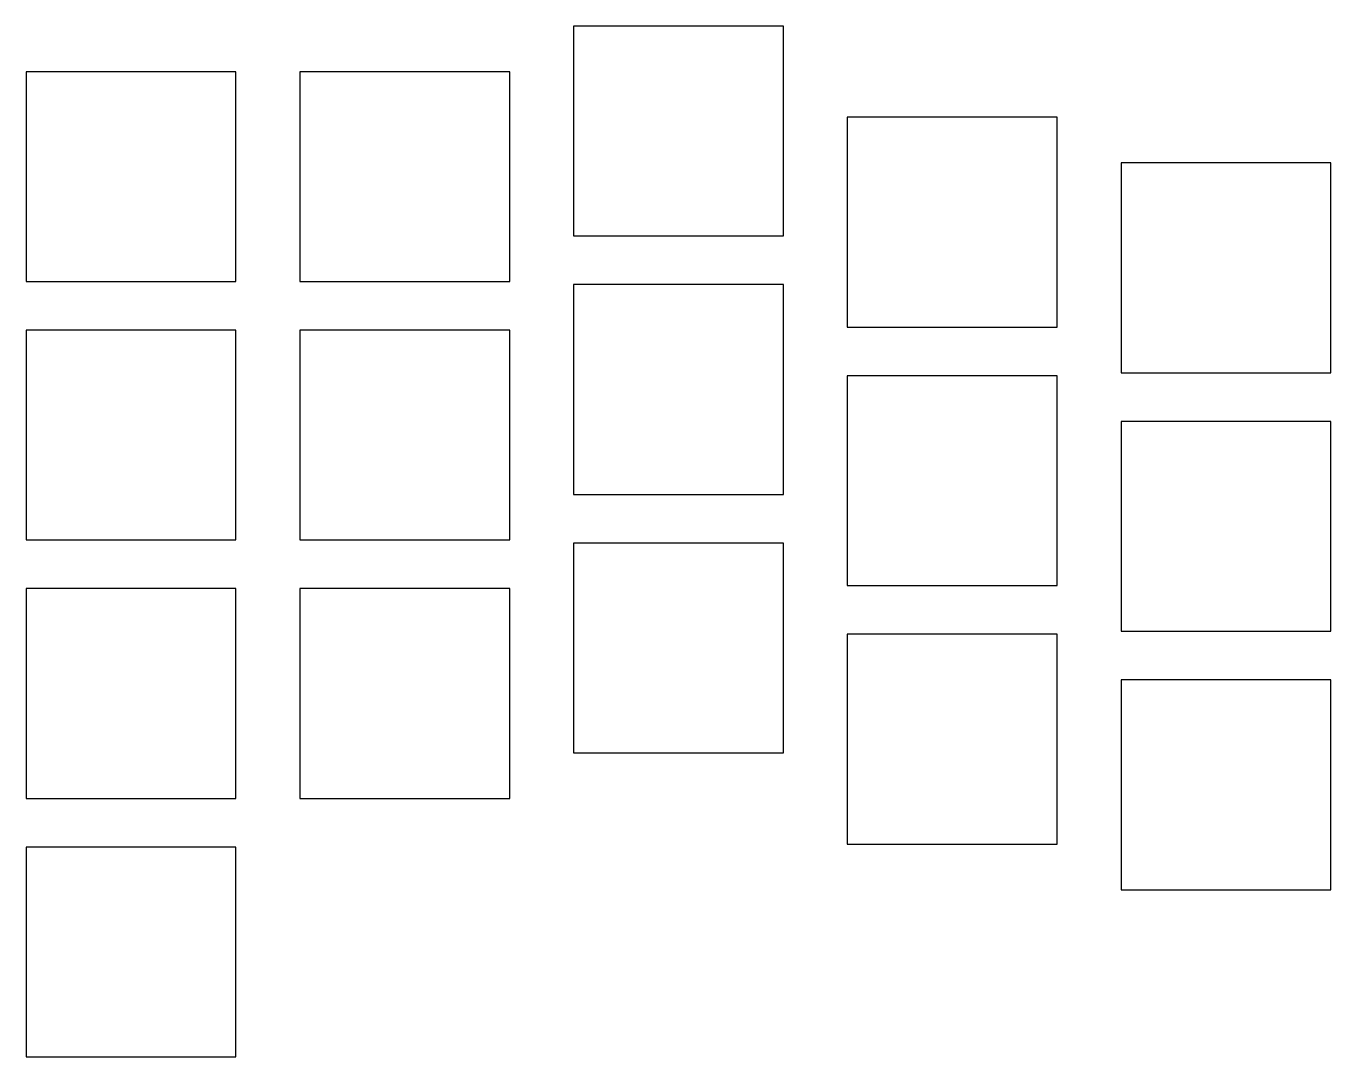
# Model space of a CAD drawing. Header units: millimetres. Extents: x -6.9 to 78.9, y -6.9 to 60.9.
import ezdxf

# ---------------------------------------------------------------- set-up
doc = ezdxf.new("R2010")
doc.units = ezdxf.units.MM

msp = doc.modelspace()

# ---------------------------------------------------------------- linework, layer by layer
for p, q in [((42.9, 60.9), (29.1, 60.9)), ((29.1, 60.9), (29.1, 47.1)), ((42.9, 47.1), (42.9, 60.9)), ((6.9, 57.9), (-6.9, 57.9)), ((-6.9, 57.9), (-6.9, 44.1)), ((6.9, 44.1), (6.9, 57.9)), ((24.9, 57.9), (11.1, 57.9)), ((11.1, 57.9), (11.1, 44.1)), ((24.9, 44.1), (24.9, 57.9)), ((60.9, 54.9), (47.1, 54.9)), ((47.1, 54.9), (47.1, 41.1)), ((60.9, 41.1), (60.9, 54.9)), ((78.9, 51.9), (65.1, 51.9)), ((65.1, 51.9), (65.1, 38.1)), ((78.9, 38.1), (78.9, 51.9)), ((29.1, 47.1), (42.9, 47.1)), ((-6.9, 44.1), (6.9, 44.1)), ((11.1, 44.1), (24.9, 44.1)), ((42.9, 43.9), (29.1, 43.9)), ((29.1, 43.9), (29.1, 30.1)), ((42.9, 30.1), (42.9, 43.9)), ((6.9, 40.9), (-6.9, 40.9)), ((-6.9, 40.9), (-6.9, 27.1)), ((6.9, 27.1), (6.9, 40.9)), ((24.9, 40.9), (11.1, 40.9)), ((11.1, 40.9), (11.1, 27.1)), ((24.9, 27.1), (24.9, 40.9)), ((47.1, 41.1), (60.9, 41.1)), ((60.9, 37.9), (47.1, 37.9)), ((47.1, 37.9), (47.1, 24.1)), ((60.9, 24.1), (60.9, 37.9)), ((65.1, 38.1), (78.9, 38.1)), ((78.9, 34.9), (65.1, 34.9)), ((65.1, 34.9), (65.1, 21.1)), ((78.9, 21.1), (78.9, 34.9)), ((29.1, 30.1), (42.9, 30.1)), ((-6.9, 27.1), (6.9, 27.1)), ((11.1, 27.1), (24.9, 27.1)), ((42.9, 26.9), (29.1, 26.9)), ((29.1, 26.9), (29.1, 13.1)), ((42.9, 13.1), (42.9, 26.9)), ((47.1, 24.1), (60.9, 24.1)), ((6.9, 23.9), (-6.9, 23.9)), ((-6.9, 23.9), (-6.9, 10.1)), ((6.9, 10.1), (6.9, 23.9)), ((24.9, 23.9), (11.1, 23.9)), ((11.1, 23.9), (11.1, 10.1)), ((24.9, 10.1), (24.9, 23.9)), ((60.9, 20.9), (47.1, 20.9)), ((47.1, 20.9), (47.1, 7.1)), ((60.9, 7.1), (60.9, 20.9)), ((65.1, 21.1), (78.9, 21.1)), ((78.9, 17.9), (65.1, 17.9)), ((65.1, 17.9), (65.1, 4.1)), ((78.9, 4.1), (78.9, 17.9)), ((29.1, 13.1), (42.9, 13.1)), ((-6.9, 10.1), (6.9, 10.1)), ((11.1, 10.1), (24.9, 10.1)), ((6.9, 6.9), (-6.9, 6.9)), ((-6.9, 6.9), (-6.9, -6.9)), ((6.9, -6.9), (6.9, 6.9)), ((47.1, 7.1), (60.9, 7.1)), ((65.1, 4.1), (78.9, 4.1)), ((-6.9, -6.9), (6.9, -6.9))]:
    msp.add_line(p, q)

doc.saveas('drawing.dxf')
